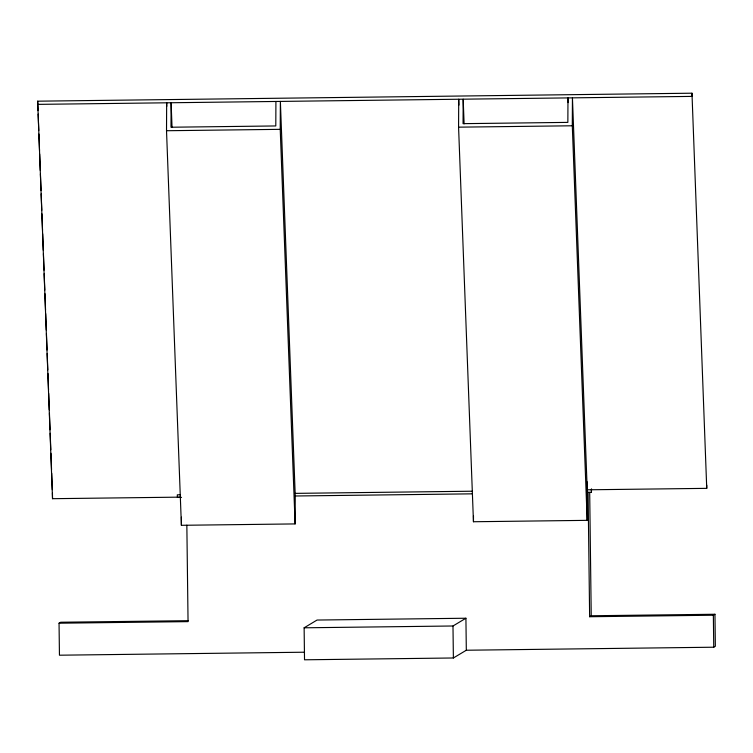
<?xml version="1.0" encoding="UTF-8"?>
<svg xmlns="http://www.w3.org/2000/svg" width="753" height="753" viewBox="0 0 753 753"><rect width="100%" height="100%" fill="white"/><g stroke="black" fill="none" stroke-linecap="round" stroke-linejoin="round"><path stroke-width="1.13" d="M180.494 497.131L52.522 498.693L37.669 101.184L691.969 93.203L706.738 488.349L587.218 489.808L587.255 481.92M52.522 498.693L52.446 493.159M295.11 523.919L280.229 129.337L280.37 101.42L295.251 495.992L295.11 523.919L181.398 525.302L166.517 130.73L166.658 102.803L166.79 106.324M181.398 525.302L181.435 517.16M275.918 101.467L275.796 125.949L170.987 127.229L171.11 102.747L172.042 127.398M587.359 484.217L587.18 520.351L473.458 521.744L458.577 127.163L458.718 99.236L458.935 105.109M473.458 521.744L473.486 515.927M587.18 520.351L572.299 125.779L572.44 97.852L587.321 492.434L591.444 492.377L591.5 488.857M691.969 93.203L691.96 96.393L37.65 104.375M706.738 488.349L706.756 485.158M587.321 492.434L587.387 487.728M304.551 652.211L59.449 655.204L59.045 623.202L60.645 622.242L188.476 620.688M304.127 627.804L317.06 620.048L465.919 618.232L466.314 650.234L453.381 657.981L304.523 659.797L304.127 627.804L452.986 625.988L465.919 618.232M588.084 492.067L589.637 616.726L591.227 615.766L714.955 614.26L715.35 646.253L713.75 647.213L466.314 650.234M589.637 616.726L713.355 615.22L714.955 614.26M166.517 130.73L280.229 129.337M458.577 127.163L572.299 125.779M180.4 494.777L177.303 494.815L177.407 497.432L181.539 497.385M295.157 493.375L472.329 491.21M295.251 495.992L472.423 493.836M59.045 623.202L188.052 621.63L186.848 525.199M591.35 489.761L591.444 492.377M568.157 102.596L567.978 97.909L567.856 122.381L463.057 123.661L463.18 99.189L464.102 123.831M37.669 101.184L38.017 110.578M38.149 114.098L38.77 130.523M38.902 134.043L39.523 150.478M39.655 153.998L40.276 170.423M40.408 173.952L41.029 190.377M41.161 193.898L41.782 210.332M41.914 213.852L42.535 230.277M42.667 233.797L43.288 250.231M43.42 253.752L44.041 270.176M44.173 273.697L44.794 290.131M44.926 293.651L45.547 310.085M45.679 313.606L46.3 330.03M46.432 333.551L47.053 349.985M47.185 353.505L47.797 369.93M47.938 373.45L48.55 389.885M48.691 393.405L49.303 409.83M49.434 413.35L50.056 429.784M50.187 433.304L50.809 449.739M50.94 453.259L51.562 469.684M51.693 473.204L52.315 489.638M713.355 615.22L713.75 647.213M589.693 492.293L591.227 615.766M452.986 625.988L453.381 657.981"/></g></svg>
